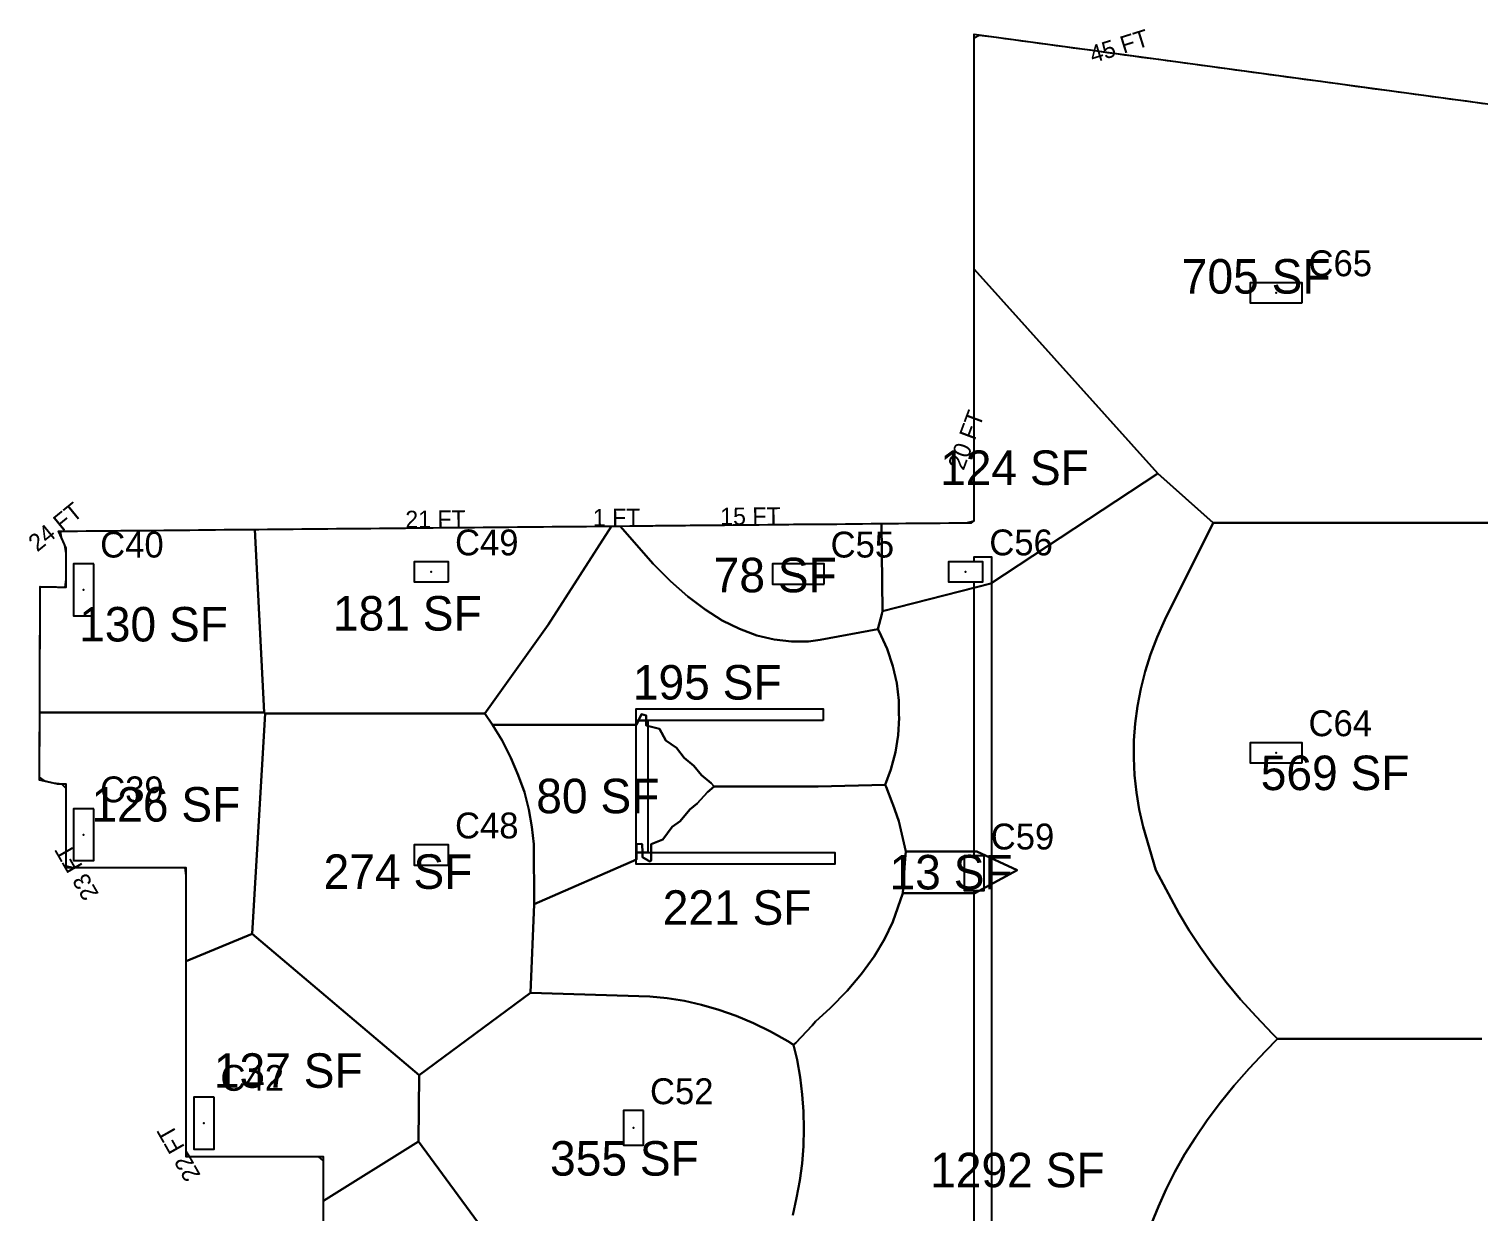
# Model space of a CAD drawing. Header units: metres. Extents: x 3272 to 9634, y 5311 to 56288.
# Drawn here: x 6106 to 7114, y 22699 to 23521 of the extents above; entities that cross this region are included whole.
import ezdxf
from ezdxf.enums import TextEntityAlignment as Align

# ---------------------------------------------------------------- set-up
doc = ezdxf.new("R2010")
doc.units = ezdxf.units.M
for name, color, linetype in [('BOUNDARY', 5, 'Continuous'), ('COL-LABEL', 2, 'Continuous'), ('COLS', 2, 'Continuous'), ('FLOOR_2_AREA_LABELS', 3, 'Continuous'), ('FLOOR_2_BOUNDARY', 5, 'Continuous'), ('FLOOR_2_COLUMNS', 7, 'Continuous'), ('FLOOR_2_FASCADE_COLUMNS', 30, 'Continuous'), ('FLOOR_2_FASCADE_WALLS', 4, 'Continuous'), ('FLOOR_2_LARGE_TRIBUTARY', 6, 'Continuous'), ('FLOOR_2_TRIBUTARY_COL_28', 2, 'Continuous'), ('FLOOR_2_TRIBUTARY_COL_29', 2, 'Continuous'), ('FLOOR_2_TRIBUTARY_COL_30', 2, 'Continuous'), ('FLOOR_2_TRIBUTARY_COL_31', 2, 'Continuous'), ('FLOOR_2_TRIBUTARY_COL_41', 2, 'Continuous'), ('FLOOR_2_TRIBUTARY_COL_42', 2, 'Continuous'), ('FLOOR_2_TRIBUTARY_COL_51', 2, 'Continuous'), ('FLOOR_2_TRIBUTARY_COL_57', 2, 'Continuous'), ('FLOOR_2_TRIBUTARY_COL_61', 2, 'Continuous'), ('FLOOR_2_TRIBUTARY_COL_62', 2, 'Continuous'), ('FLOOR_2_TRIBUTARY_COL_63', 2, 'Continuous'), ('FLOOR_2_TRIBUTARY_COL_83', 2, 'Continuous'), ('FLOOR_2_TRIBUTARY_COL_89', 2, 'Continuous'), ('FLOOR_2_WALL_TRIBUTARY_54', 1, 'Continuous'), ('FLOOR_2_WALL_TRIBUTARY_55', 1, 'Continuous'), ('FLOOR_2_WALL_TRIBUTARY_56', 1, 'Continuous'), ('FLOOR_2_WALL_TRIBUTARY_61', 1, 'Continuous'), ('WALL', 4, 'Continuous')]:
    doc.layers.add(name, color=color, linetype=linetype)

msp = doc.modelspace()

# ---------------------------------------------------------------- linework, layer by layer
at = {"layer": 'BOUNDARY'}
msp.add_lwpolyline([(6310.8, 22590.2), (6310.8, 22736.7), (6215.2, 22736.7), (6215.2, 22937.7), (6131.8, 22937.7), (6131.8, 22996), (6125.8, 22996), (6113.3, 22998.8), (6113.6, 23133.5), (6125.8, 23133), (6131.8, 23133), (6131.8, 23160.1), (6126.4, 23171.9), (6761.3, 23177.8), (6763.3, 23179.1), (6763.3, 23517.6), (7364.4, 23436)], dxfattribs=at)
at = {"layer": 'COLS'}
for points in [[(6991.3, 23330.8), (6991.3, 23344.8), (6955.3, 23344.8), (6955.3, 23330.8)], [(6397.7, 23136.6), (6397.7, 23150.6), (6373.7, 23150.6), (6373.7, 23136.6)], [(6769.3, 23136.6), (6769.3, 23150.6), (6745.3, 23150.6), (6745.3, 23136.6)], [(6150.9, 23149.1), (6136.9, 23149.1), (6136.9, 23113.1), (6150.9, 23113.1)], [(6658.9, 23135.1), (6658.9, 23149.1), (6622.9, 23149.1), (6622.9, 23135.1)], [(6991.3, 23010.8), (6991.3, 23024.8), (6955.3, 23024.8), (6955.3, 23010.8)], [(6150.9, 22978.8), (6136.9, 22978.8), (6136.9, 22942.8), (6150.9, 22942.8)], [(6397.7, 22939.7), (6397.7, 22953.7), (6373.7, 22953.7), (6373.7, 22939.7)], [(6770.3, 22946), (6756.3, 22946), (6756.3, 22922), (6770.3, 22922)], [(6234.6, 22778.1), (6220.6, 22778.1), (6220.6, 22742.1), (6234.6, 22742.1)], [(6533.3, 22768.8), (6519.3, 22768.8), (6519.3, 22744.8), (6533.3, 22744.8)]]:
    msp.add_lwpolyline(points, close=True, dxfattribs=at)
at = {"layer": 'FLOOR_2_BOUNDARY'}
msp.add_lwpolyline([(6310.8, 22590.2), (6310.8, 22736.7), (6215.2, 22736.7), (6215.2, 22937.7), (6131.8, 22937.7), (6131.8, 22996), (6125.8, 22996), (6113.3, 22998.8), (6113.6, 23133.5), (6125.8, 23133), (6131.8, 23133), (6131.8, 23160.1), (6126.4, 23171.9), (6761.3, 23177.8), (6763.3, 23179.1), (6763.3, 23517.6), (7364.4, 23436)], dxfattribs=at)
at = {"layer": 'FLOOR_2_COLUMNS'}
for p in [(6973.3, 23337.8), (6385.7, 23143.6), (6640.9, 23142.1), (6757.3, 23143.6), (6143.9, 23131.1), (6973.3, 23017.8), (6143.9, 22960.8), (6385.7, 22946.7), (6763.3, 22934), (6227.6, 22760.1), (6526.3, 22756.8)]:
    msp.add_point(p, dxfattribs=at)
at = {"layer": 'FLOOR_2_FASCADE_COLUMNS'}
for points in [[(6763.3, 23353.2), (6763.3, 23359.2), (6763.3, 23365.2), (6763.3, 23371.2), (6763.3, 23377.2), (6763.3, 23383.2), (6763.3, 23389.2), (6763.3, 23395.2), (6763.3, 23401.2), (6763.3, 23407.2), (6763.3, 23413.2), (6763.3, 23419.2), (6763.3, 23425.2), (6763.3, 23431.2), (6763.3, 23437.2), (6763.3, 23443.2), (6763.3, 23449.2), (6763.3, 23455.2), (6763.3, 23461.2), (6763.3, 23467.2), (6763.3, 23473.2), (6763.3, 23479.2), (6763.3, 23485.2), (6763.3, 23491.2), (6763.3, 23497.2), (6763.3, 23503.2), (6763.3, 23509.2), (6763.3, 23515.2), (6766.8, 23517.1), (6772.7, 23516.3), (6778.7, 23515.5), (6784.6, 23514.7), (6790.5, 23513.9), (6796.5, 23513.1), (6802.4, 23512.3), (6808.4, 23511.5), (6814.3, 23510.7), (6820.3, 23509.9), (6826.2, 23509.1), (6832.2, 23508.3), (6838.1, 23507.5), (6844.1, 23506.7), (6850, 23505.8), (6855.9, 23505), (6861.9, 23504.2), (6867.8, 23503.4), (6873.8, 23502.6), (6879.7, 23501.8), (6885.7, 23501), (6891.6, 23500.2), (6897.6, 23499.4), (6903.5, 23498.6), (6909.5, 23497.8), (6915.4, 23497), (6921.3, 23496.2), (6927.3, 23495.4), (6933.2, 23494.6), (6939.2, 23493.7), (6945.1, 23492.9), (6951.1, 23492.1), (6957, 23491.3), (6963, 23490.5), (6968.9, 23489.7), (6974.9, 23488.9), (6980.8, 23488.1), (6986.7, 23487.3), (6992.7, 23486.5), (6998.6, 23485.7), (7004.6, 23484.9), (7010.5, 23484.1), (7016.5, 23483.3), (7022.4, 23482.5), (7028.4, 23481.6), (7034.3, 23480.8), (7040.3, 23480), (7046.2, 23479.2), (7052.1, 23478.4), (7058.1, 23477.6), (7064, 23476.8), (7070, 23476), (7075.9, 23475.2), (7081.9, 23474.4), (7087.8, 23473.6), (7093.8, 23472.8), (7099.7, 23472), (7105.7, 23471.2), (7111.6, 23470.3), (7117.5, 23469.5)], [(6697.7, 23177.2), (6703.7, 23177.3), (6709.7, 23177.3), (6715.7, 23177.4), (6721.7, 23177.5), (6727.7, 23177.5), (6733.7, 23177.6), (6739.7, 23177.6), (6745.7, 23177.7), (6751.7, 23177.7), (6757.7, 23177.8), (6763.3, 23179.2), (6763.3, 23185.2), (6763.3, 23191.2), (6763.3, 23197.2), (6763.3, 23203.2), (6763.3, 23209.2), (6763.3, 23215.2), (6763.3, 23221.2), (6763.3, 23227.2), (6763.3, 23233.2), (6763.3, 23239.2), (6763.3, 23245.2), (6763.3, 23251.2), (6763.3, 23257.2), (6763.3, 23263.2), (6763.3, 23269.2), (6763.3, 23275.2), (6763.3, 23281.2), (6763.3, 23287.2), (6763.3, 23293.2), (6763.3, 23299.2), (6763.3, 23305.2), (6763.3, 23311.2), (6763.3, 23317.2), (6763.3, 23323.2), (6763.3, 23329.2), (6763.3, 23335.2), (6763.3, 23341.2), (6763.3, 23347.2), (6763.3, 23353.2)], [(6113.4, 23048.9), (6113.4, 23054.9), (6113.4, 23060.9), (6113.5, 23066.9), (6113.5, 23072.9), (6113.5, 23078.9), (6113.5, 23084.9), (6113.5, 23090.9), (6113.5, 23096.9), (6113.6, 23102.9), (6113.6, 23108.9), (6113.6, 23114.9), (6113.6, 23120.9), (6113.6, 23126.9), (6113.6, 23132.9), (6119.1, 23133.3), (6125.1, 23133.1), (6131.1, 23133), (6131.8, 23138.3), (6131.8, 23144.3), (6131.8, 23150.3), (6131.8, 23156.3), (6130.9, 23162.1), (6128.4, 23167.6), (6127.7, 23171.9), (6133.7, 23172), (6139.7, 23172), (6145.7, 23172.1), (6151.7, 23172.1), (6157.7, 23172.2), (6163.7, 23172.2), (6169.7, 23172.3), (6175.7, 23172.4), (6181.7, 23172.4), (6187.7, 23172.5), (6193.7, 23172.5), (6199.7, 23172.6), (6205.7, 23172.6), (6211.7, 23172.7), (6217.7, 23172.7), (6223.7, 23172.8), (6229.7, 23172.9), (6235.7, 23172.9), (6241.7, 23173), (6247.7, 23173), (6253.7, 23173.1), (6259.7, 23173.1), (6265.7, 23173.2)], [(6265.7, 23173.2), (6271.7, 23173.3), (6277.7, 23173.3), (6283.7, 23173.4), (6289.7, 23173.4), (6295.7, 23173.5), (6301.7, 23173.5), (6307.7, 23173.6), (6313.7, 23173.6), (6319.7, 23173.7), (6325.7, 23173.8), (6331.7, 23173.8), (6337.7, 23173.9), (6343.7, 23173.9), (6349.7, 23174), (6355.7, 23174), (6361.7, 23174.1), (6367.7, 23174.1), (6373.7, 23174.2), (6379.7, 23174.3), (6385.7, 23174.3), (6391.7, 23174.4), (6397.7, 23174.4), (6403.7, 23174.5), (6409.7, 23174.5), (6415.7, 23174.6), (6421.7, 23174.7), (6427.7, 23174.7), (6433.7, 23174.8), (6439.7, 23174.8), (6445.7, 23174.9), (6451.7, 23174.9), (6457.7, 23175), (6463.7, 23175), (6469.7, 23175.1), (6475.7, 23175.2), (6481.7, 23175.2), (6487.7, 23175.3), (6493.7, 23175.3), (6499.7, 23175.4), (6505.7, 23175.4), (6511.7, 23175.5)], [(6517.7, 23175.5), (6523.7, 23175.6), (6529.7, 23175.7), (6535.7, 23175.7), (6541.7, 23175.8), (6547.7, 23175.8), (6553.7, 23175.9), (6559.7, 23175.9), (6565.7, 23176), (6571.7, 23176.1), (6577.7, 23176.1), (6583.7, 23176.2), (6589.7, 23176.2), (6595.7, 23176.3), (6601.7, 23176.3), (6607.7, 23176.4), (6613.7, 23176.4), (6619.7, 23176.5), (6625.7, 23176.6), (6631.7, 23176.6), (6637.7, 23176.7), (6643.7, 23176.7), (6649.7, 23176.8), (6655.7, 23176.8), (6661.7, 23176.9), (6667.7, 23176.9), (6673.7, 23177), (6679.7, 23177.1), (6685.7, 23177.1), (6691.7, 23177.2), (6697.7, 23177.2)], [(6215.2, 22872.4), (6215.2, 22878.4), (6215.2, 22884.4), (6215.2, 22890.4), (6215.2, 22896.4), (6215.2, 22902.4), (6215.2, 22908.4), (6215.2, 22914.4), (6215.2, 22920.4), (6215.2, 22926.4), (6215.2, 22932.4), (6214.5, 22937.7), (6208.5, 22937.7), (6202.5, 22937.7), (6196.5, 22937.7), (6190.5, 22937.7), (6184.5, 22937.7), (6178.5, 22937.7), (6172.5, 22937.7), (6166.5, 22937.7), (6160.5, 22937.7), (6154.5, 22937.7), (6148.5, 22937.7), (6142.5, 22937.7), (6136.5, 22937.7), (6131.8, 22939), (6131.8, 22945), (6131.8, 22951), (6131.8, 22957), (6131.8, 22963), (6131.8, 22969), (6131.8, 22975), (6131.8, 22981), (6131.8, 22987), (6131.8, 22993), (6128.8, 22996), (6122.9, 22996.7), (6117.1, 22998), (6113.3, 23000.9), (6113.3, 23006.9), (6113.3, 23012.9), (6113.3, 23018.9), (6113.4, 23024.9), (6113.4, 23030.9), (6113.4, 23036.9), (6113.4, 23042.9), (6113.4, 23048.9)], [(6310.8, 22703.9), (6310.8, 22709.9), (6310.8, 22715.9), (6310.8, 22721.9), (6310.8, 22727.9), (6310.8, 22733.9), (6307.5, 22736.7), (6301.5, 22736.7), (6295.5, 22736.7), (6289.5, 22736.7), (6283.5, 22736.7), (6277.5, 22736.7), (6271.5, 22736.7), (6265.5, 22736.7), (6259.5, 22736.7), (6253.5, 22736.7), (6247.5, 22736.7), (6241.5, 22736.7), (6235.5, 22736.7), (6229.5, 22736.7), (6223.5, 22736.7), (6217.5, 22736.7), (6215.2, 22740.4), (6215.2, 22746.4), (6215.2, 22752.4), (6215.2, 22758.4), (6215.2, 22764.4), (6215.2, 22770.4), (6215.2, 22776.4), (6215.2, 22782.4), (6215.2, 22788.4), (6215.2, 22794.4), (6215.2, 22800.4), (6215.2, 22806.4), (6215.2, 22812.4), (6215.2, 22818.4), (6215.2, 22824.4), (6215.2, 22830.4), (6215.2, 22836.4), (6215.2, 22842.4), (6215.2, 22848.4), (6215.2, 22854.4), (6215.2, 22860.4), (6215.2, 22866.4), (6215.2, 22872.4)], [(6310.8, 22697.9), (6310.8, 22703.9)]]:
    msp.add_lwpolyline(points, dxfattribs=at)
at = {"layer": 'FLOOR_2_FASCADE_WALLS'}
msp.add_lwpolyline([(6511.7, 23175.5), (6517.7, 23175.5)], dxfattribs=at)
at = {"layer": 'FLOOR_2_LARGE_TRIBUTARY'}
for points in [[(7131.8, 23177.9), (7131.7, 23177.8), (6929.4, 23177.8), (6891.1, 23212), (6763.3, 23354.2), (6763.3, 23517.6), (7128.9, 23468), (7131.8, 23177.9)], [(6698.7, 23177.2), (6761.3, 23177.8), (6763.3, 23179.1), (6763.3, 23354.2), (6891.1, 23212), (6774.9, 23135.6), (6699.4, 23116.3), (6698.7, 23177.2)], [(6269.5, 23045.9), (6113.4, 23045.9), (6113.6, 23133.5), (6125.8, 23133), (6131.8, 23133), (6131.8, 23160.1), (6126.4, 23171.9), (6262.9, 23173.2), (6269.5, 23045.9)], [(6269.5, 23045.9), (6262.9, 23173.2), (6511, 23175.5), (6466.9, 23106.8), (6423, 23045.2), (6270.1, 23045.2), (6269.5, 23045.9)], [(6561.5, 23014.3), (6556.3, 23021.1), (6548.9, 23026.3), (6544.3, 23034.4), (6535.2, 23036.8), (6535.2, 23043.8), (6531.8, 23044.6), (6528.3, 23037.2), (6428.3, 23037.2), (6423, 23045.2), (6466.9, 23106.8), (6511, 23175.5), (6517, 23175.5), (6540.1, 23149.2), (6552.1, 23137.1), (6564.1, 23126.5), (6576.1, 23117.4), (6588.1, 23109.9), (6600.1, 23103.9), (6612.1, 23099.4), (6624.1, 23096.5), (6636.1, 23095.1), (6648.1, 23095.3), (6656.2, 23096.4), (6696.2, 23103.8), (6697.2, 23102.1), (6702.7, 23090.1), (6706.7, 23078.1), (6709.5, 23066.1), (6710.8, 23054.1), (6710.8, 23044.3), (6711, 23042.1), (6710.5, 23030.1), (6708.6, 23018.1), (6705.4, 23006.1), (6701.3, 22995.4), (6654.7, 22994.2), (6652.3, 22994.4), (6642.7, 22994.2), (6640.3, 22994.4), (6630.7, 22994.2), (6628.3, 22994.4), (6618.7, 22994.2), (6616.3, 22994.4), (6606.7, 22994.2), (6604.3, 22994.4), (6594.7, 22994.2), (6592.3, 22994.4), (6582.7, 22994.2), (6582.4, 22994.2), (6580.3, 22996.6), (6573.7, 23002.3), (6568.3, 23008.7), (6561.5, 23014.3)], [(6699.4, 23116.3), (6699, 23114.1), (6696.2, 23103.8), (6656.2, 23096.4), (6648.1, 23095.3), (6636.1, 23095.1), (6624.1, 23096.5), (6612.1, 23099.4), (6600.1, 23103.9), (6588.1, 23109.9), (6576.1, 23117.4), (6564.1, 23126.5), (6552.1, 23137.1), (6540.1, 23149.2), (6517, 23175.5), (6698.7, 23177.2), (6699.4, 23116.3)], [(6269.5, 23045.9), (6270.1, 23045.2), (6261.2, 22891.9), (6215.2, 22872.8), (6215.2, 22937.7), (6131.8, 22937.7), (6131.8, 22996), (6125.8, 22996), (6113.3, 22998.8), (6113.4, 23045.9), (6269.5, 23045.9)], [(6270.1, 23045.2), (6423, 23045.2), (6428.3, 23037.2), (6434.9, 23026.3), (6441.1, 23014.3), (6446.2, 23002.3), (6450.4, 22990.3), (6453.6, 22978.3), (6455.7, 22966.3), (6456.9, 22954.3), (6457.3, 22912.5), (6454.6, 22850.7), (6377.3, 22793.5), (6261.2, 22891.9), (6270.1, 23045.2)], [(6450.4, 22990.3), (6446.2, 23002.3), (6441.1, 23014.3), (6434.9, 23026.3), (6428.3, 23037.2), (6528.3, 23037.2), (6531.8, 23044.6), (6535.2, 23043.8), (6535.2, 23036.8), (6544.3, 23034.4), (6548.9, 23026.3), (6556.3, 23021.1), (6561.5, 23014.3), (6568.3, 23008.7), (6573.7, 23002.3), (6580.3, 22996.6), (6582.4, 22994.2), (6577.8, 22990.3), (6570.7, 22982.4), (6565.6, 22978.3), (6558.7, 22970.1), (6553.2, 22966.3), (6546.7, 22957.4), (6538.5, 22954.3), (6538.5, 22948.3), (6538.5, 22942.9), (6537.7, 22942.2), (6532.5, 22945.1), (6532.5, 22948.3), (6532.4, 22954.3), (6532.2, 22954.5), (6528.5, 22954.3), (6528.5, 22943.6), (6457.3, 22912.5), (6456.9, 22954.3), (6455.7, 22966.3), (6453.6, 22978.3), (6450.4, 22990.3)], [(6585.7, 22839), (6573.7, 22842.5), (6561.7, 22845.2), (6549.7, 22847.1), (6537.7, 22848.3), (6454.6, 22850.7), (6457.3, 22912.5), (6528.5, 22943.6), (6528.5, 22954.3), (6532.2, 22954.5), (6532.4, 22954.3), (6532.5, 22948.3), (6532.5, 22945.1), (6537.7, 22942.2), (6538.5, 22942.9), (6538.5, 22948.3), (6538.5, 22954.3), (6546.7, 22957.4), (6553.2, 22966.3), (6558.7, 22970.1), (6565.6, 22978.3), (6570.7, 22982.4), (6577.8, 22990.3), (6582.4, 22994.2), (6582.7, 22994.2), (6592.3, 22994.4), (6594.7, 22994.2), (6604.3, 22994.4), (6606.7, 22994.2), (6616.3, 22994.4), (6618.7, 22994.2), (6628.3, 22994.4), (6630.7, 22994.2), (6640.3, 22994.4), (6642.7, 22994.2), (6652.3, 22994.4), (6654.7, 22994.2), (6701.3, 22995.4), (6702, 22994.1), (6706.4, 22982.6), (6706.7, 22982.1), (6710.9, 22970.1), (6715.7, 22949.1), (6715.1, 22941.1), (6713.7, 22920.1), (6706.6, 22900.1), (6700.9, 22888.1), (6693.7, 22876.1), (6685, 22864.1), (6674.9, 22852.1), (6663.2, 22840.1), (6653, 22830.8), (6650.7, 22828.1), (6639.2, 22816.1), (6637.7, 22814.7), (6633.7, 22817.2), (6621.7, 22823.8), (6609.7, 22829.7), (6597.7, 22834.7), (6585.7, 22839)], [(6261.2, 22891.9), (6377.3, 22793.5), (6376.8, 22747.4), (6310.8, 22706), (6310.8, 22736.7), (6215.2, 22736.7), (6215.2, 22872.8), (6261.2, 22891.9)], [(6376.8, 22747.4), (6476.3, 22612), (6470, 22605.5), (6458, 22594.2), (6421.4, 22562.5), (6377.4, 22535.4), (6375.3, 22536), (6376, 22590.2), (6310.8, 22590.2), (6310.8, 22706), (6376.8, 22747.4)]]:
    msp.add_lwpolyline(points, close=True, dxfattribs=at)
for points in [[(6637.1, 22696.1), (6639.8, 22708.1), (6642, 22720.1), (6643.6, 22732.1), (6644.5, 22744.1), (6644.8, 22756.1), (6644.6, 22768.1), (6643.7, 22780.1), (6642.2, 22792.1), (6640.1, 22804.1), (6637.7, 22814.7), (6639.2, 22816.1), (6650.7, 22828.1), (6653, 22830.8), (6663.2, 22840.1), (6674.9, 22852.1), (6685, 22864.1), (6693.7, 22876.1), (6700.9, 22888.1), (6706.6, 22900.1), (6713.7, 22920.1), (6763.7, 22920.1), (6793.1, 22936.2), (6765.1, 22949.1), (6715.7, 22949.1), (6710.9, 22970.1), (6706.7, 22982.1), (6706.4, 22982.6), (6702, 22994.1), (6701.3, 22995.4), (6705.4, 23006.1), (6708.6, 23018.1), (6710.5, 23030.1), (6711, 23042.1), (6710.8, 23044.3), (6710.8, 23054.1), (6709.5, 23066.1), (6706.7, 23078.1), (6702.7, 23090.1), (6697.2, 23102.1), (6696.2, 23103.8), (6699, 23114.1), (6699.4, 23116.3), (6774.9, 23135.6), (6891.1, 23212), (6929.4, 23177.8), (6895.8, 23110.2), (6890.5, 23098.2), (6886, 23086.2), (6882.2, 23074.2), (6879.2, 23062.2), (6876.8, 23050.2), (6875.2, 23038.2), (6874.4, 23026.2), (6874.2, 23014.2), (6874.8, 23002.2), (6876.1, 22990.2), (6878.1, 22978.2), (6880.9, 22966.2), (6889.6, 22936.2), (6905.6, 22906.2), (6912.7, 22894.2), (6920.6, 22882.2), (6929.2, 22870.2), (6938.5, 22858.2), (6948.5, 22846.2), (6959.3, 22834.2), (6970.8, 22822.2), (6974.3, 22818.8), (6965.8, 22810.2), (6954.6, 22798.2), (6944.1, 22786.2), (6934.4, 22774.2), (6925.4, 22762.2), (6917.2, 22750.2), (6909.6, 22738.2), (6902.8, 22726.2), (6896.7, 22714.2), (6891.4, 22702.2), (6886.7, 22690.2)], [(7116.4, 22818.8), (6974.3, 22818.8), (6970.8, 22822.2), (6959.3, 22834.2), (6959.3, 22834.2), (6948.5, 22846.2), (6938.5, 22858.2), (6929.2, 22870.2), (6920.6, 22882.2), (6912.7, 22894.2), (6905.6, 22906.2), (6889.6, 22936.2), (6880.9, 22966.2), (6878.1, 22978.2), (6876.1, 22990.2), (6874.8, 23002.2), (6874.2, 23014.2), (6874.4, 23026.2), (6875.2, 23038.2), (6876.8, 23050.2), (6879.2, 23062.2), (6882.2, 23074.2), (6886, 23086.2), (6890.5, 23098.2), (6895.8, 23110.2), (6929.4, 23177.8), (7131.7, 23177.8)], [(6476.3, 22612), (6376.8, 22747.4), (6377.3, 22793.5), (6377.3, 22793.5), (6454.6, 22850.7), (6537.7, 22848.3), (6549.7, 22847.1), (6561.7, 22845.2), (6573.7, 22842.5), (6585.7, 22839), (6597.7, 22834.7), (6609.7, 22829.7), (6621.7, 22823.8), (6633.7, 22817.2), (6637.7, 22814.7), (6640.1, 22804.1), (6642.2, 22792.1), (6643.7, 22780.1), (6644.6, 22768.1), (6644.8, 22756.1), (6644.5, 22744.1), (6643.6, 22732.1), (6642, 22720.1), (6639.8, 22708.1), (6637.1, 22696.1)], [(6886.7, 22690.2), (6891.4, 22702.2), (6896.7, 22714.2), (6902.8, 22726.2), (6909.6, 22738.2), (6917.2, 22750.2), (6925.4, 22762.2), (6934.4, 22774.2), (6944.1, 22786.2), (6954.6, 22798.2), (6965.8, 22810.2), (6974.3, 22818.8), (7116.4, 22818.8)]]:
    msp.add_lwpolyline(points, dxfattribs=at)
at = {"layer": 'FLOOR_2_TRIBUTARY_COL_28'}
msp.add_lwpolyline([(6261.2, 22891.9), (6377.3, 22793.5), (6376.8, 22747.4), (6310.8, 22706), (6310.8, 22736.7), (6215.2, 22736.7), (6215.2, 22872.8), (6261.2, 22891.9)], close=True, dxfattribs=at)
at = {"layer": 'FLOOR_2_TRIBUTARY_COL_29'}
msp.add_lwpolyline([(6269.5, 23045.9), (6270.1, 23045.2), (6261.2, 22891.9), (6215.2, 22872.8), (6215.2, 22937.7), (6131.8, 22937.7), (6131.8, 22996), (6125.8, 22996), (6113.3, 22998.8), (6113.4, 23045.9), (6269.5, 23045.9)], close=True, dxfattribs=at)
at = {"layer": 'FLOOR_2_TRIBUTARY_COL_30'}
msp.add_lwpolyline([(6699.4, 23116.3), (6699, 23114.1), (6696.2, 23103.8), (6656.2, 23096.4), (6648.1, 23095.3), (6636.1, 23095.1), (6624.1, 23096.5), (6612.1, 23099.4), (6600.1, 23103.9), (6588.1, 23109.9), (6576.1, 23117.4), (6564.1, 23126.5), (6552.1, 23137.1), (6540.1, 23149.2), (6517, 23175.5), (6698.7, 23177.2), (6699.4, 23116.3)], close=True, dxfattribs=at)
at = {"layer": 'FLOOR_2_TRIBUTARY_COL_31'}
msp.add_lwpolyline([(6269.5, 23045.9), (6113.4, 23045.9), (6113.6, 23133.5), (6125.8, 23133), (6131.8, 23133), (6131.8, 23160.1), (6126.4, 23171.9), (6262.9, 23173.2), (6269.5, 23045.9)], close=True, dxfattribs=at)
at = {"layer": 'FLOOR_2_TRIBUTARY_COL_41'}
msp.add_lwpolyline([(7116.4, 22818.8), (6974.3, 22818.8), (6970.8, 22822.2), (6959.3, 22834.2), (6959.3, 22834.2), (6948.5, 22846.2), (6938.5, 22858.2), (6929.2, 22870.2), (6920.6, 22882.2), (6912.7, 22894.2), (6905.6, 22906.2), (6889.6, 22936.2), (6880.9, 22966.2), (6878.1, 22978.2), (6876.1, 22990.2), (6874.8, 23002.2), (6874.2, 23014.2), (6874.4, 23026.2), (6875.2, 23038.2), (6876.8, 23050.2), (6879.2, 23062.2), (6882.2, 23074.2), (6886, 23086.2), (6890.5, 23098.2), (6895.8, 23110.2), (6929.4, 23177.8), (7131.7, 23177.8)], dxfattribs=at)
at = {"layer": 'FLOOR_2_TRIBUTARY_COL_42'}
msp.add_lwpolyline([(6886.7, 22690.2), (6891.4, 22702.2), (6896.7, 22714.2), (6902.8, 22726.2), (6909.6, 22738.2), (6917.2, 22750.2), (6925.4, 22762.2), (6934.4, 22774.2), (6944.1, 22786.2), (6954.6, 22798.2), (6965.8, 22810.2), (6974.3, 22818.8), (7116.4, 22818.8)], dxfattribs=at)
at = {"layer": 'FLOOR_2_TRIBUTARY_COL_51'}
msp.add_lwpolyline([(7131.8, 23177.9), (7131.7, 23177.8), (6929.4, 23177.8), (6891.1, 23212), (6763.3, 23354.2), (6763.3, 23517.6), (7128.9, 23468), (7131.8, 23177.9)], close=True, dxfattribs=at)
at = {"layer": 'FLOOR_2_TRIBUTARY_COL_57'}
msp.add_lwpolyline([(6376.8, 22747.4), (6476.3, 22612), (6470, 22605.5), (6458, 22594.2), (6421.4, 22562.5), (6377.4, 22535.4), (6375.3, 22536), (6376, 22590.2), (6310.8, 22590.2), (6310.8, 22706), (6376.8, 22747.4)], close=True, dxfattribs=at)
at = {"layer": 'FLOOR_2_TRIBUTARY_COL_61'}
msp.add_lwpolyline([(6269.5, 23045.9), (6262.9, 23173.2), (6511, 23175.5), (6466.9, 23106.8), (6423, 23045.2), (6270.1, 23045.2), (6269.5, 23045.9)], close=True, dxfattribs=at)
at = {"layer": 'FLOOR_2_TRIBUTARY_COL_62'}
msp.add_lwpolyline([(6698.7, 23177.2), (6761.3, 23177.8), (6763.3, 23179.1), (6763.3, 23354.2), (6891.1, 23212), (6774.9, 23135.6), (6699.4, 23116.3), (6698.7, 23177.2)], close=True, dxfattribs=at)
at = {"layer": 'FLOOR_2_TRIBUTARY_COL_63'}
msp.add_lwpolyline([(6715.7, 22949.1), (6765.1, 22949.1), (6793.1, 22936.2), (6763.7, 22920.1), (6713.7, 22920.1), (6715.1, 22941.1), (6715.7, 22949.1)], close=True, dxfattribs=at)
at = {"layer": 'FLOOR_2_TRIBUTARY_COL_83'}
msp.add_lwpolyline([(6270.1, 23045.2), (6423, 23045.2), (6428.3, 23037.2), (6434.9, 23026.3), (6441.1, 23014.3), (6446.2, 23002.3), (6450.4, 22990.3), (6453.6, 22978.3), (6455.7, 22966.3), (6456.9, 22954.3), (6457.3, 22912.5), (6454.6, 22850.7), (6377.3, 22793.5), (6261.2, 22891.9), (6270.1, 23045.2)], close=True, dxfattribs=at)
at = {"layer": 'FLOOR_2_TRIBUTARY_COL_89'}
msp.add_lwpolyline([(6476.3, 22612), (6376.8, 22747.4), (6377.3, 22793.5), (6377.3, 22793.5), (6454.6, 22850.7), (6537.7, 22848.3), (6549.7, 22847.1), (6561.7, 22845.2), (6573.7, 22842.5), (6585.7, 22839), (6597.7, 22834.7), (6609.7, 22829.7), (6621.7, 22823.8), (6633.7, 22817.2), (6637.7, 22814.7), (6640.1, 22804.1), (6642.2, 22792.1), (6643.7, 22780.1), (6644.6, 22768.1), (6644.8, 22756.1), (6644.5, 22744.1), (6643.6, 22732.1), (6642, 22720.1), (6639.8, 22708.1), (6637.1, 22696.1)], dxfattribs=at)
at = {"layer": 'FLOOR_2_WALL_TRIBUTARY_54'}
msp.add_lwpolyline([(6585.7, 22839), (6573.7, 22842.5), (6561.7, 22845.2), (6549.7, 22847.1), (6537.7, 22848.3), (6454.6, 22850.7), (6457.3, 22912.5), (6528.5, 22943.6), (6528.5, 22954.3), (6532.2, 22954.5), (6532.4, 22954.3), (6532.5, 22948.3), (6532.5, 22945.1), (6537.7, 22942.2), (6538.5, 22942.9), (6538.5, 22948.3), (6538.5, 22954.3), (6546.7, 22957.4), (6553.2, 22966.3), (6558.7, 22970.1), (6565.6, 22978.3), (6570.7, 22982.4), (6577.8, 22990.3), (6582.4, 22994.2), (6582.7, 22994.2), (6592.3, 22994.4), (6594.7, 22994.2), (6604.3, 22994.4), (6606.7, 22994.2), (6616.3, 22994.4), (6618.7, 22994.2), (6628.3, 22994.4), (6630.7, 22994.2), (6640.3, 22994.4), (6642.7, 22994.2), (6652.3, 22994.4), (6654.7, 22994.2), (6701.3, 22995.4), (6702, 22994.1), (6706.4, 22982.6), (6706.7, 22982.1), (6710.9, 22970.1), (6715.7, 22949.1), (6715.1, 22941.1), (6713.7, 22920.1), (6706.6, 22900.1), (6700.9, 22888.1), (6693.7, 22876.1), (6685, 22864.1), (6674.9, 22852.1), (6663.2, 22840.1), (6653, 22830.8), (6650.7, 22828.1), (6639.2, 22816.1), (6637.7, 22814.7), (6633.7, 22817.2), (6621.7, 22823.8), (6609.7, 22829.7), (6597.7, 22834.7), (6585.7, 22839)], close=True, dxfattribs=at)
at = {"layer": 'FLOOR_2_WALL_TRIBUTARY_55'}
msp.add_lwpolyline([(6561.5, 23014.3), (6556.3, 23021.1), (6548.9, 23026.3), (6544.3, 23034.4), (6535.2, 23036.8), (6535.2, 23043.8), (6531.8, 23044.6), (6528.3, 23037.2), (6428.3, 23037.2), (6423, 23045.2), (6466.9, 23106.8), (6511, 23175.5), (6517, 23175.5), (6540.1, 23149.2), (6552.1, 23137.1), (6564.1, 23126.5), (6576.1, 23117.4), (6588.1, 23109.9), (6600.1, 23103.9), (6612.1, 23099.4), (6624.1, 23096.5), (6636.1, 23095.1), (6648.1, 23095.3), (6656.2, 23096.4), (6696.2, 23103.8), (6697.2, 23102.1), (6702.7, 23090.1), (6706.7, 23078.1), (6709.5, 23066.1), (6710.8, 23054.1), (6710.8, 23044.3), (6711, 23042.1), (6710.5, 23030.1), (6708.6, 23018.1), (6705.4, 23006.1), (6701.3, 22995.4), (6654.7, 22994.2), (6652.3, 22994.4), (6642.7, 22994.2), (6640.3, 22994.4), (6630.7, 22994.2), (6628.3, 22994.4), (6618.7, 22994.2), (6616.3, 22994.4), (6606.7, 22994.2), (6604.3, 22994.4), (6594.7, 22994.2), (6592.3, 22994.4), (6582.7, 22994.2), (6582.4, 22994.2), (6580.3, 22996.6), (6573.7, 23002.3), (6568.3, 23008.7), (6561.5, 23014.3)], close=True, dxfattribs=at)
at = {"layer": 'FLOOR_2_WALL_TRIBUTARY_56'}
msp.add_lwpolyline([(6450.4, 22990.3), (6446.2, 23002.3), (6441.1, 23014.3), (6434.9, 23026.3), (6428.3, 23037.2), (6528.3, 23037.2), (6531.8, 23044.6), (6535.2, 23043.8), (6535.2, 23036.8), (6544.3, 23034.4), (6548.9, 23026.3), (6556.3, 23021.1), (6561.5, 23014.3), (6568.3, 23008.7), (6573.7, 23002.3), (6580.3, 22996.6), (6582.4, 22994.2), (6577.8, 22990.3), (6570.7, 22982.4), (6565.6, 22978.3), (6558.7, 22970.1), (6553.2, 22966.3), (6546.7, 22957.4), (6538.5, 22954.3), (6538.5, 22948.3), (6538.5, 22942.9), (6537.7, 22942.2), (6532.5, 22945.1), (6532.5, 22948.3), (6532.4, 22954.3), (6532.2, 22954.5), (6528.5, 22954.3), (6528.5, 22943.6), (6457.3, 22912.5), (6456.9, 22954.3), (6455.7, 22966.3), (6453.6, 22978.3), (6450.4, 22990.3)], close=True, dxfattribs=at)
at = {"layer": 'FLOOR_2_WALL_TRIBUTARY_61'}
msp.add_lwpolyline([(6637.1, 22696.1), (6639.8, 22708.1), (6642, 22720.1), (6643.6, 22732.1), (6644.5, 22744.1), (6644.8, 22756.1), (6644.6, 22768.1), (6643.7, 22780.1), (6642.2, 22792.1), (6640.1, 22804.1), (6637.7, 22814.7), (6639.2, 22816.1), (6650.7, 22828.1), (6653, 22830.8), (6663.2, 22840.1), (6674.9, 22852.1), (6685, 22864.1), (6693.7, 22876.1), (6700.9, 22888.1), (6706.6, 22900.1), (6713.7, 22920.1), (6763.7, 22920.1), (6793.1, 22936.2), (6765.1, 22949.1), (6715.7, 22949.1), (6710.9, 22970.1), (6706.7, 22982.1), (6706.4, 22982.6), (6702, 22994.1), (6701.3, 22995.4), (6705.4, 23006.1), (6708.6, 23018.1), (6710.5, 23030.1), (6711, 23042.1), (6710.8, 23044.3), (6710.8, 23054.1), (6709.5, 23066.1), (6706.7, 23078.1), (6702.7, 23090.1), (6697.2, 23102.1), (6696.2, 23103.8), (6699, 23114.1), (6699.4, 23116.3), (6774.9, 23135.6), (6891.1, 23212), (6929.4, 23177.8), (6895.8, 23110.2), (6890.5, 23098.2), (6886, 23086.2), (6882.2, 23074.2), (6879.2, 23062.2), (6876.8, 23050.2), (6875.2, 23038.2), (6874.4, 23026.2), (6874.2, 23014.2), (6874.8, 23002.2), (6876.1, 22990.2), (6878.1, 22978.2), (6880.9, 22966.2), (6889.6, 22936.2), (6905.6, 22906.2), (6912.7, 22894.2), (6920.6, 22882.2), (6929.2, 22870.2), (6938.5, 22858.2), (6948.5, 22846.2), (6959.3, 22834.2), (6970.8, 22822.2), (6974.3, 22818.8), (6965.8, 22810.2), (6954.6, 22798.2), (6944.1, 22786.2), (6934.4, 22774.2), (6925.4, 22762.2), (6917.2, 22750.2), (6909.6, 22738.2), (6902.8, 22726.2), (6896.7, 22714.2), (6891.4, 22702.2), (6886.7, 22690.2)], dxfattribs=at)
at = {"layer": 'WALL'}
for points in [[(6763.3, 22258.1), (6763.3, 22401.9), (6763.3, 22922), (6770.3, 22922), (6770.3, 22946), (6763.3, 22946), (6763.3, 23136.6), (6769.3, 23136.6), (6769.3, 23150.6), (6763.3, 23150.6), (6763.3, 23154.1), (6775.3, 23154.1), (6775.3, 22258.1)], [(6658.3, 23040.3), (6653.2, 23040.3), (6528.2, 23040.3), (6528.2, 23048.3), (6658.3, 23048.3)], [(6528.2, 22948.3), (6528.2, 23032.3), (6528.2, 23040.3), (6536.2, 23040.3), (6536.2, 22948.3)], [(6639.7, 22940.3), (6536.2, 22940.3), (6528.2, 22940.3), (6528.2, 22948.3), (6666.3, 22948.3), (6666.3, 22940.3)]]:
    msp.add_lwpolyline(points, close=True, dxfattribs=at)

# ---------------------------------------------------------------- texts
at = {"layer": 'COL-LABEL'}
for s, p in [('C65', (6995.8, 23349.3)), ('C40', (6155.4, 23153.6)), ('C49', (6402.2, 23155.1)), ('C55', (6663.4, 23153.6)), ('C56', (6773.8, 23155.1)), ('C64', (6995.8, 23029.3)), ('C39', (6155.4, 22983.3)), ('C48', (6402.2, 22958.2)), ('C59', (6774.8, 22950.5)), ('C42', (6239.1, 22782.6)), ('C52', (6537.8, 22773.3))]:
    msp.add_text(s, height=18, dxfattribs=at).set_placement(p)
at = {"layer": 'FLOOR_2_AREA_LABELS'}
for s, p in [('705 SF', (6959.4, 23349.2)), ('124 SF', (6791.3, 23216.1)), ('78 SF', (6624.9, 23141.4)), ('130 SF', (6192.5, 23107.2)), ('181 SF', (6369, 23114.8)), ('195 SF', (6577.6, 23066.8)), ('569 SF', (7014.3, 23003.8)), ('80 SF', (6501.5, 22987.7)), ('126 SF', (6201.1, 22981.9)), ('274 SF', (6362.5, 22935.1)), ('13 SF', (6747.2, 22934.7)), ('221 SF', (6598.4, 22910.1)), ('137 SF', (6286.2, 22796.7)), ('355 SF', (6520, 22735.6)), ('1292 SF', (6793.3, 22727.5))]:
    msp.add_text(s, height=24, dxfattribs=at).set_placement(p, align=Align.MIDDLE_CENTER)
at = {"layer": 'FLOOR_2_FASCADE_COLUMNS'}
for s, rotation, p in [('45 FT', 17.4028, (6864, 23509.4)), ('20 FT', 69.5538, (6757.6, 23235.4)), ('24 FT', 39.219, (6124.1, 23175)), ('21 FT', 0.5348, (6388.6, 23180.3)), ('15 FT', 0.5348, (6607.6, 23182.4)), ('23 FT', 119.9774, (6139.1, 22934.7)), ('22 FT', 119.5552, (6210, 22739.2))]:
    msp.add_text(s, height=12, rotation=rotation, dxfattribs=at).set_placement(p, align=Align.MIDDLE_CENTER)
at = {"layer": 'FLOOR_2_FASCADE_WALLS'}
msp.add_text('1 FT', height=12, rotation=0.5348, dxfattribs=at).set_placement((6514.6, 23181.5), align=Align.MIDDLE_CENTER)

doc.saveas('drawing.dxf')
